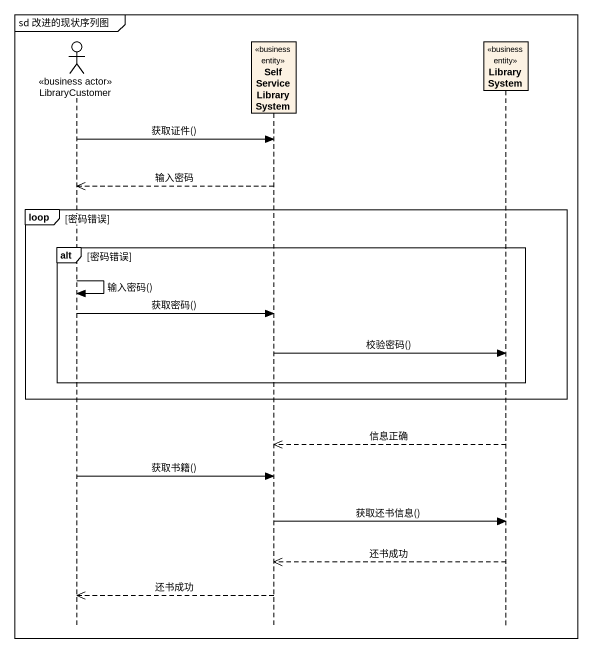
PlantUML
@startuml
mainframe sd 改进的现状序列图
hide footbox
actor LibraryCustomer <<business actor>>
participant SelfServiceLibrarySystem <<business entity>>
participant LibrarySystem <<business entity>>

LibraryCustomer -> SelfServiceLibrarySystem : 获取证件()
SelfServiceLibrarySystem -->> LibraryCustomer : 输入密码
loop 密码错误
  alt 密码错误
    LibraryCustomer -> LibraryCustomer : 输入密码()
    LibraryCustomer -> SelfServiceLibrarySystem : 获取密码()
    SelfServiceLibrarySystem -> LibrarySystem : 校验密码()
  end
end
LibrarySystem -->> SelfServiceLibrarySystem : 信息正确
LibraryCustomer -> SelfServiceLibrarySystem : 获取书籍()
SelfServiceLibrarySystem -> LibrarySystem : 获取还书信息()
LibrarySystem -->> SelfServiceLibrarySystem : 还书成功
SelfServiceLibrarySystem -->> LibraryCustomer : 还书成功
@enduml
